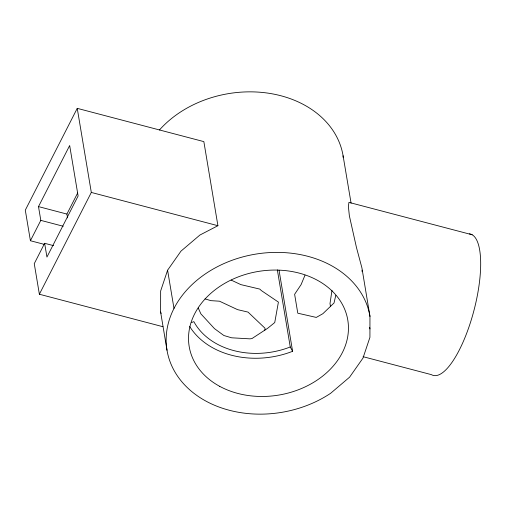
<?xml version="1.0" encoding="UTF-8"?>
<svg xmlns="http://www.w3.org/2000/svg" width="506" height="506" viewBox="0 0 506 506"><rect width="100%" height="100%" fill="white"/><g stroke="black" fill="none" stroke-linecap="round" stroke-linejoin="round"><path stroke-width="0.76" d="M167.012 350.247L160.617 312.025L160.649 290.982L167.594 270.21L180.977 251.134L199.889 235.05L217.915 225.708L203.848 141.617L77.241 108.347L25.3 210.148L30.417 240.73L44.155 244.335M343.087 157.322L343.087 155.753A102.882 80.182 -9.5 0 0 267.37 93.047A102.882 80.182 -9.5 0 0 159.441 130.004M369.956 316.288L369.924 337.331L362.973 358.103L349.589 377.179L330.677 393.263A102.882 80.182 -9.5 0 1 177.657 376.274A102.882 80.182 -9.5 0 1 237.833 258.338A102.882 80.182 -9.5 0 1 369.956 316.288L361.91 267.87L356.471 247.542L349.361 215.771L348.375 206.448L348.938 202.375L472.174 234.765M331.974 290.387L330.001 303.594L330.507 306.617M264.708 330.544L265.055 328.274L248.048 312.107L237.529 309.628L219.509 301.203L210.869 300.646L205.05 298.882M335.769 295.428L334.017 302.986L322.853 313.714L316.269 317.42L297.787 313.195L294.625 294.296L301.102 284.606L304.998 275.188M30.417 240.73L40.803 220.369L38.5 206.606L69.67 145.526L78.114 195.98L46.944 257.061L44.642 243.297L53.611 245.657M44.642 243.297L34.256 263.664L39.373 294.239L162.926 326.712M67.545 217.896L66.906 214.07L77.652 193.007M39.373 294.239L91.314 192.438L77.241 108.347M191.717 322.474L193.849 321.645A74.218 57.842 -9.5 0 0 290.254 346.977L292.601 351.309A80.403 62.662 -9.5 0 1 189.693 326.49M91.314 192.438L217.915 225.708M38.5 206.606L66.906 214.07M40.803 220.369L63.231 226.258M363.087 356.692L431.409 374.649A73.085 22.896 -75.3 0 0 473.578 311.886A73.085 22.896 -75.3 0 0 469.328 233.829M231.147 280.084L240.869 284.625L259.787 289.097L261.336 290.564L278.408 302.101L274.745 322.537L267.649 328.299L251.969 338.552L249.939 338.849L231.615 337.799L223.892 335.516L214.5 328.647L200.863 313.828L198.251 308.009M160.617 312.025L161.123 313.499M343.087 155.753L351.088 203.21M369.677 327.369L369.937 328.925M279.053 270.33L292.601 351.309M277.351 269.894L290.254 346.977M167.594 270.21L173.988 308.432M362.043 270.166L362.132 271.697M219.724 386.35A80.403 62.662 -9.5 0 0 347.755 336.446A80.403 62.662 -9.5 0 0 237.965 277.01A80.403 62.662 -9.5 0 0 219.724 386.35"/></g></svg>
